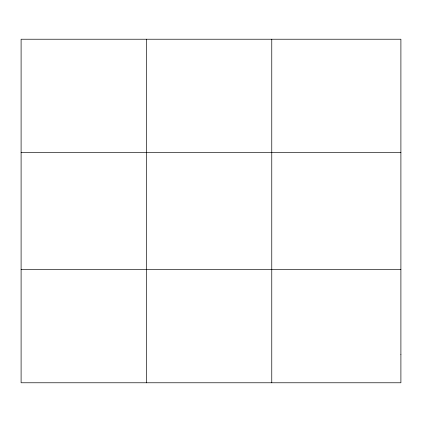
<?xml version="1.0" encoding="UTF-8"?>
<svg xmlns="http://www.w3.org/2000/svg" width="422" height="422" viewBox="0 0 422 422"><rect width="100%" height="100%" fill="white"/><g stroke="black" fill="none" stroke-linecap="round" stroke-linejoin="round"><path stroke-width="0.63" d="M146.434 382.775L146.434 39.225M271.768 382.775L271.768 39.225M21.1 152.595L400.9 152.595M21.1 269.405L400.9 269.405M400.9 354.433L400.9 382.775L21.1 382.775L21.1 39.225L400.9 39.225L400.9 354.433"/></g></svg>
